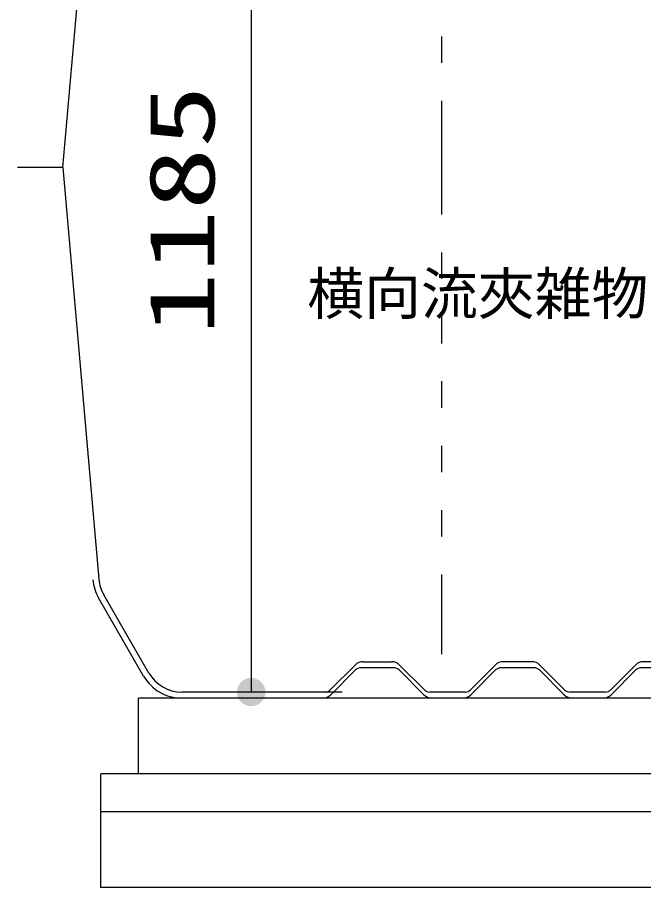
# Model space of a CAD drawing. Units: millimetres, scale not verified. Extents: x -9828 to 7490, y -6967 to 5111.
# Drawn here: x -5693 to -4866, y -4286 to -3138 of the extents above; entities that cross this region are included whole.
import ezdxf
from ezdxf.enums import TextEntityAlignment as Align

# ---------------------------------------------------------------- set-up
doc = ezdxf.new("R2010")
doc.units = ezdxf.units.MM
doc.header["$LTSCALE"] = 30
for name, color, linetype, lineweight in [('0-1_KIKI', 3, 'Continuous', 25), ('0-2_SEISAKU', 2, 'Continuous', 25), ('0-6_SUNPO', 7, 'Continuous', 25)]:
    doc.layers.add(name, color=color, linetype=linetype, lineweight=lineweight)
doc.styles.add('MS Gothic', font='')
doc.styles.add('ＭＳ ゴシック', font='')
doc.styles.get('MS Gothic').set_extended_font_data('MS Gothic')
doc.styles.get('ＭＳ ゴシック').set_extended_font_data('MS Gothic')

msp = doc.modelspace()

# ---------------------------------------------------------------- linework, layer by layer
at = {"layer": '0-1_KIKI'}
for p, q in [((-5632.66, -3336.36), (-5585.1, -2792.75)), ((-5132.65, -3198.36), (-5132.65, -3163.36)), ((-5132.65, -3398.36), (-5132.65, -3248.36)), ((-5632.65, -3336.36), (-5692.65, -3336.36)), ((-5632.66, -3336.36), (-5585.13, -3879.61)), ((-5132.65, -3483.36), (-5132.65, -3448.36)), ((-5132.65, -3568.36), (-5132.65, -3533.36)), ((-5132.65, -3653.36), (-5132.65, -3618.36)), ((-5132.65, -3738.36), (-5132.65, -3703.36)), ((-5132.65, -3823.36), (-5132.65, -3788.36)), ((-5132.65, -3978.36), (-5132.65, -3873.36)), ((-5519.09, -4003.36), (-5578.62, -3900.26)), ((-5526.02, -4007.36), (-5585.55, -3904.26)), ((-5247.05, -3992.76), (-5279.73, -4025.43)), ((-5236.44, -3988.36), (-5198.87, -3988.36)), ((-5188.26, -3992.76), (-5155.58, -4025.43)), ((-5062.05, -3992.76), (-5094.72, -4025.43)), ((-5013.87, -3988.36), (-5051.44, -3988.36)), ((-5003.26, -3992.76), (-4970.58, -4025.43)), ((-4877.05, -3992.76), (-4909.72, -4025.43)), ((-4828.87, -3988.36), (-4866.44, -3988.36)), ((-5246.51, -3999.29), (-5279.19, -4031.97)), ((-5195.87, -3996.36), (-5239.44, -3996.36)), ((-5188.8, -3999.29), (-5156.12, -4031.97)), ((-5061.51, -3999.29), (-5094.19, -4031.97)), ((-5010.87, -3996.36), (-5054.44, -3996.36)), ((-5003.8, -3999.29), (-4971.12, -4031.97)), ((-4876.51, -3999.29), (-4909.19, -4031.97)), ((-4825.87, -3996.36), (-4869.44, -3996.36)), ((-5286.8, -4028.36), (-5475.79, -4028.36)), ((-5101.8, -4028.36), (-5148.51, -4028.36)), ((-4916.8, -4028.36), (-4963.51, -4028.36)), ((-5289.8, -4036.36), (-5475.79, -4036.36)), ((-5104.8, -4036.36), (-5145.51, -4036.36)), ((-4919.8, -4036.36), (-4960.51, -4036.36))]:
    msp.add_line(p, q, dxfattribs=at)
for centre, radius, start, end in [((-5535.32, -3875.26), 50, 185, 210), ((-5535.32, -3875.26), 58, 185, 210), ((-5236.44, -4003.36), 15, 90, 135), ((-5198.87, -4003.36), 15, 45, 90), ((-5051.44, -4003.36), 15, 90, 135), ((-5013.87, -4003.36), 15, 45, 90), ((-4866.44, -4003.36), 15, 90, 135), ((-5475.79, -3978.36), 50, 210, 270), ((-5239.44, -4006.36), 10, 90, 135), ((-5195.87, -4006.36), 10, 45, 90), ((-5054.44, -4006.36), 10, 90, 135), ((-5010.87, -4006.36), 10, 45, 90), ((-4869.44, -4006.36), 10, 90, 135), ((-5475.79, -3978.36), 58, 210, 270), ((-5286.8, -4018.36), 10, 270, 315), ((-5148.51, -4018.36), 10, 225, 270), ((-5101.8, -4018.36), 10, 270, 315), ((-4963.51, -4018.36), 10, 225, 270), ((-4916.8, -4018.36), 10, 270, 315), ((-5289.8, -4021.36), 15, 270, 315), ((-5145.51, -4021.36), 15, 225, 270), ((-5104.8, -4021.36), 15, 270, 315), ((-4960.51, -4021.36), 15, 225, 270), ((-4919.8, -4021.36), 15, 270, 315)]:
    msp.add_arc(centre, radius, start, end, dxfattribs=at)
at = {"layer": '0-2_SEISAKU'}
for p, q in [((-3932.65, -4036.36), (-5532.65, -4036.36)), ((-5532.65, -4136.36), (-5532.65, -4036.36)), ((-5582.65, -4286.36), (-5582.65, -4136.36)), ((-3882.65, -4136.36), (-5582.65, -4136.36)), ((-3882.65, -4186.36), (-5582.65, -4186.36)), ((-3882.65, -4286.36), (-5582.65, -4286.36))]:
    msp.add_line(p, q, dxfattribs=at)
at = {"layer": '0-6_SUNPO', "color": 4}
for p in [(-5384.1, -2843.36), (-5264.1, -4028.36)]:
    msp.add_line(p, (-5384.1, -4028.36), dxfattribs=at)
at = {"layer": '0-6_SUNPO'}
for points in [[(-5399.69, -4017.95), (-5384.1, -4028.36), (-5401.42, -4021.19)], [(-5397.36, -4015.11), (-5384.1, -4028.36), (-5399.69, -4017.95)], [(-5394.52, -4012.77), (-5384.1, -4028.36), (-5397.36, -4015.11)], [(-5391.28, -4011.04), (-5384.1, -4028.36), (-5394.52, -4012.77)], [(-5387.76, -4009.97), (-5384.1, -4028.36), (-5391.28, -4011.04)], [(-5384.1, -4009.61), (-5384.1, -4028.36), (-5387.76, -4009.97)], [(-5380.44, -4009.97), (-5384.1, -4028.36), (-5384.1, -4009.61)], [(-5376.93, -4011.04), (-5384.1, -4028.36), (-5380.44, -4009.97)], [(-5373.68, -4012.77), (-5384.1, -4028.36), (-5376.93, -4011.04)], [(-5370.84, -4015.11), (-5384.1, -4028.36), (-5373.68, -4012.77)], [(-5368.51, -4017.95), (-5384.1, -4028.36), (-5370.84, -4015.11)], [(-5366.78, -4021.19), (-5384.1, -4028.36), (-5368.51, -4017.95)], [(-5402.49, -4024.71), (-5384.1, -4028.36), (-5402.85, -4028.36)], [(-5402.85, -4028.36), (-5384.1, -4028.36), (-5402.49, -4032.02)], [(-5401.42, -4021.19), (-5384.1, -4028.36), (-5402.49, -4024.71)], [(-5402.49, -4032.02), (-5384.1, -4028.36), (-5401.42, -4035.54)], [(-5401.42, -4035.54), (-5384.1, -4028.36), (-5399.69, -4038.78)], [(-5399.69, -4038.78), (-5384.1, -4028.36), (-5397.36, -4041.62)], [(-5397.36, -4041.62), (-5384.1, -4028.36), (-5394.52, -4043.95)], [(-5394.52, -4043.95), (-5384.1, -4028.36), (-5391.28, -4045.69)], [(-5391.28, -4045.69), (-5384.1, -4028.36), (-5387.76, -4046.75)], [(-5387.76, -4046.75), (-5384.1, -4028.36), (-5384.1, -4047.11)], [(-5365.71, -4024.71), (-5384.1, -4028.36), (-5366.78, -4021.19)], [(-5365.35, -4028.36), (-5384.1, -4028.36), (-5365.71, -4024.71)], [(-5384.1, -4047.11), (-5384.1, -4028.36), (-5380.44, -4046.75)], [(-5380.44, -4046.75), (-5384.1, -4028.36), (-5376.93, -4045.69)], [(-5376.93, -4045.69), (-5384.1, -4028.36), (-5373.68, -4043.95)], [(-5373.68, -4043.95), (-5384.1, -4028.36), (-5370.84, -4041.62)], [(-5370.84, -4041.62), (-5384.1, -4028.36), (-5368.51, -4038.78)], [(-5368.51, -4038.78), (-5384.1, -4028.36), (-5366.78, -4035.54)], [(-5366.78, -4035.54), (-5384.1, -4028.36), (-5365.71, -4032.02)], [(-5365.71, -4032.02), (-5384.1, -4028.36), (-5365.35, -4028.36)]]:
    msp.add_solid(points, dxfattribs=at)

# ---------------------------------------------------------------- texts
at = {"layer": '0-1_KIKI', "color": 4, "style": 'MS Gothic'}
msp.add_text('横向流夾雑物除去槽', height=54.99, dxfattribs=at).set_placement((-5310.07, -3546.7), align=Align.BOTTOM_LEFT)
at = {"layer": '0-6_SUNPO', "color": 3, "style": 'ＭＳ ゴシック', "width": 1.4}
msp.add_text('1185', height=86.59, rotation=90, dxfattribs=at).set_placement((-5406.6, -3557.58), align=Align.BOTTOM_LEFT)

doc.saveas('drawing.dxf')
